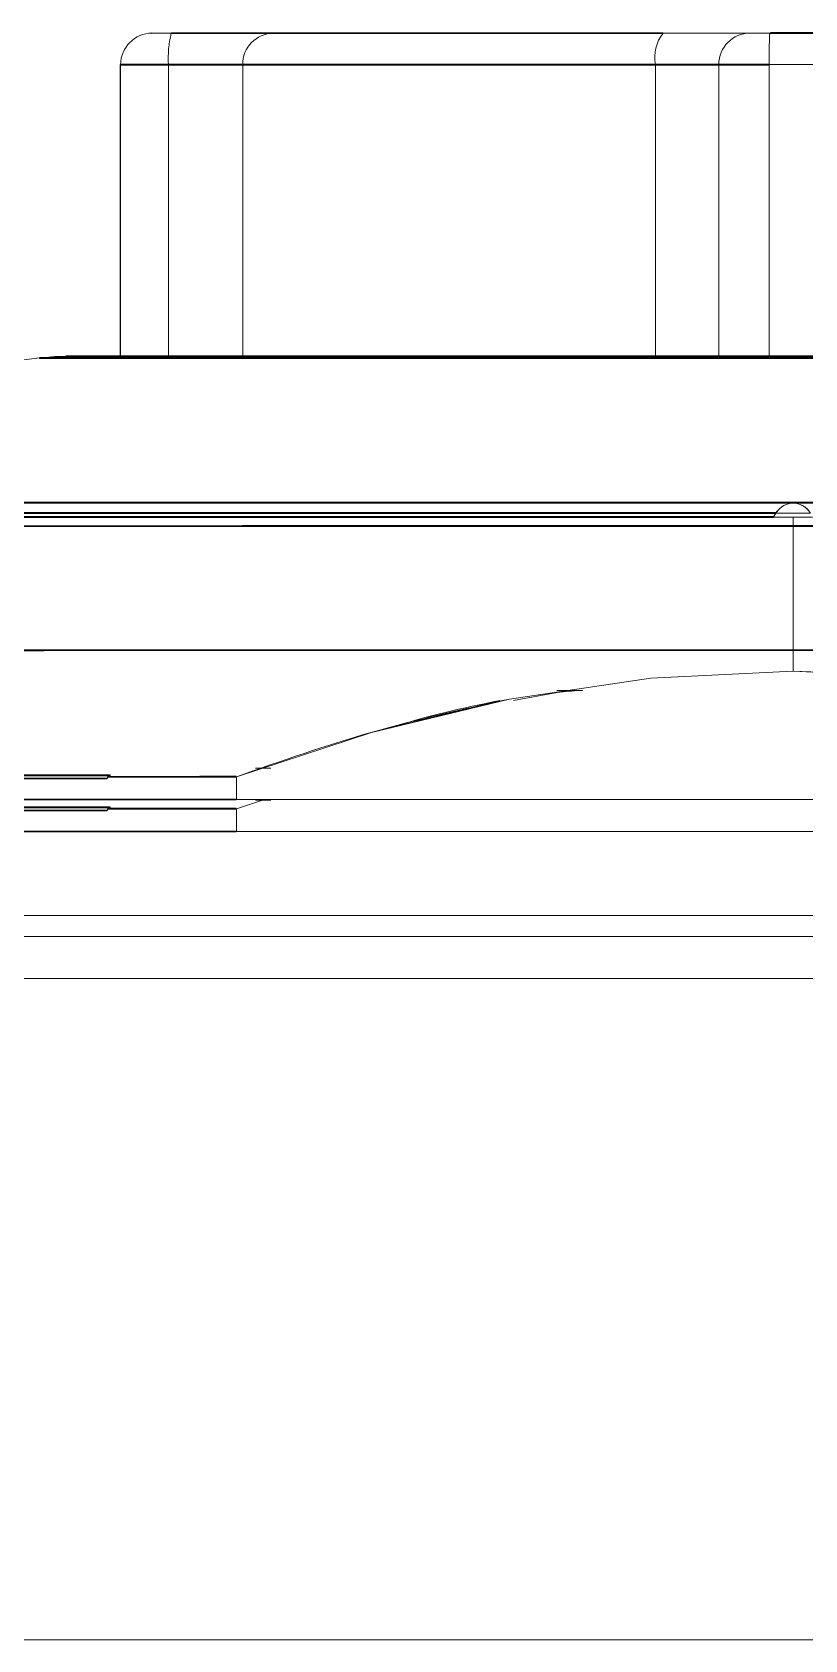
# Model space of a CAD drawing. Header units: millimetres. Extents: x -16985 to -606, y 2122 to 9380.
# Drawn here: x -2036.7 to -1963.2, y 7590.1 to 7743.2 of the extents above; entities that cross this region are included whole.
import ezdxf

# ---------------------------------------------------------------- set-up
doc = ezdxf.new("R2010")
doc.units = ezdxf.units.MM
doc.linetypes.add('K5LT32768', pattern=[0])
doc.linetypes.add('K5LT_THIN', pattern=[0])

msp = doc.modelspace()

# ---------------------------------------------------------------- linework, layer by layer
at = {"color": 7, "linetype": 'K5LT_THIN', "lineweight": 18}
for p, q in [((-2023.46, 7743.11), (-2025.28, 7743.11)), ((-2025.28, 7743.11), (-2023.46, 7743.11)), ((-2025.13, 7743.11), (-2025.28, 7743.11)), ((-2025.28, 7743.11), (-2025.13, 7743.11)), ((-2024.73, 7743.11), (-2025.13, 7743.11)), ((-2025.13, 7743.11), (-2024.73, 7743.11)), ((-2024.15, 7743.11), (-2024.73, 7743.11)), ((-2024.73, 7743.11), (-2024.15, 7743.11)), ((-2023.46, 7743.11), (-2024.15, 7743.11)), ((-2024.15, 7743.11), (-2023.46, 7743.11)), ((-2013.75, 7743.11), (-2023.46, 7743.11)), ((-2021.78, 7743.11), (-2023.46, 7743.11)), ((-2023.46, 7743.11), (-2021.78, 7743.11)), ((-2020.17, 7743.11), (-2021.78, 7743.11)), ((-2021.78, 7743.11), (-2020.17, 7743.11)), ((-2018.65, 7743.11), (-2020.17, 7743.11)), ((-2020.17, 7743.11), (-2018.65, 7743.11)), ((-2017.28, 7743.11), (-2018.65, 7743.11)), ((-2018.65, 7743.11), (-2017.28, 7743.11)), ((-2016.07, 7743.11), (-2017.28, 7743.11)), ((-2017.28, 7743.11), (-2016.07, 7743.11)), ((-2015.07, 7743.11), (-2016.07, 7743.11)), ((-2016.07, 7743.11), (-2015.07, 7743.11)), ((-2014.28, 7743.11), (-2015.07, 7743.11)), ((-2015.07, 7743.11), (-2014.28, 7743.11)), ((-2013.75, 7743.11), (-2014.28, 7743.11)), ((-2014.28, 7743.11), (-2013.75, 7743.11)), ((-2011.63, 7743.11), (-2013.75, 7743.11)), ((-2013.75, 7743.11), (-2011.63, 7743.11)), ((-2008.65, 7743.11), (-2011.63, 7743.11)), ((-2011.63, 7743.11), (-2008.65, 7743.11)), ((-2004.86, 7743.11), (-2008.65, 7743.11)), ((-2008.65, 7743.11), (-2004.86, 7743.11)), ((-2000.33, 7743.11), (-2004.86, 7743.11)), ((-2004.86, 7743.11), (-2000.33, 7743.11)), ((-1995.15, 7743.11), (-2000.33, 7743.11)), ((-2000.33, 7743.11), (-1995.15, 7743.11)), ((-1989.4, 7743.11), (-1995.15, 7743.11)), ((-1995.15, 7743.11), (-1989.4, 7743.11)), ((-1983.2, 7743.11), (-1989.4, 7743.11)), ((-1989.4, 7743.11), (-1983.2, 7743.11)), ((-1976.65, 7743.11), (-1983.2, 7743.11)), ((-1983.2, 7743.11), (-1976.65, 7743.11)), ((-1976.65, 7743.11), (-1968.36, 7743.12)), ((-1968.36, 7743.11), (-1976.65, 7743.11)), ((-1975.04, 7743.11), (-1976.65, 7743.11)), ((-1976.65, 7743.11), (-1975.04, 7743.11)), ((-1973.53, 7743.11), (-1975.04, 7743.11)), ((-1975.04, 7743.11), (-1973.53, 7743.11)), ((-1973.53, 7743.11), (-1972.15, 7743.12)), ((-1972.16, 7743.11), (-1973.53, 7743.11)), ((-1970.95, 7743.11), (-1972.16, 7743.11)), ((-1972.15, 7743.12), (-1970.95, 7743.12)), ((-1970.95, 7743.12), (-1969.95, 7743.12)), ((-1969.95, 7743.11), (-1970.95, 7743.11)), ((-1969.95, 7743.12), (-1969.18, 7743.12)), ((-1969.18, 7743.11), (-1969.95, 7743.11)), ((-1969.18, 7743.12), (-1968.64, 7743.12)), ((-1968.64, 7743.11), (-1969.18, 7743.11)), ((-1968.64, 7743.12), (-1968.36, 7743.12)), ((-1968.36, 7743.11), (-1968.64, 7743.11)), ((-1968.36, 7743.12), (-1966.44, 7743.12)), ((-1966.48, 7743.12), (-1968.36, 7743.11)), ((-1968.36, 7743.12), (-1968.17, 7743.12)), ((-1968.18, 7743.11), (-1968.36, 7743.11)), ((-1967.76, 7743.11), (-1968.18, 7743.11)), ((-1968.17, 7743.12), (-1967.75, 7743.12)), ((-1967.17, 7743.11), (-1967.76, 7743.11)), ((-1967.75, 7743.12), (-1967.14, 7743.12)), ((-1966.48, 7743.12), (-1967.17, 7743.11)), ((-1967.14, 7743.12), (-1966.44, 7743.12)), ((-1962.06, 7743.12), (-1966.48, 7743.12)), ((-1962.06, 7743.12), (-1966.48, 7743.12)), ((-2028.32, 7740.11), (-2028.32, 7712.32)), ((-2028.32, 7740.11), (-2028.28, 7740.11)), ((-2028.28, 7712.32), (-2028.28, 7740.11)), ((-2028.28, 7740.11), (-2023.72, 7740.11)), ((-2023.72, 7740.11), (-2028.28, 7740.11)), ((-2023.72, 7740.11), (-2016.66, 7740.11)), ((-2023.72, 7712.32), (-2023.72, 7740.11)), ((-2016.66, 7740.11), (-2023.72, 7740.11)), ((-2016.66, 7740.11), (-2016.65, 7712.33)), ((-1977.38, 7740.11), (-1971.35, 7740.11)), ((-1977.38, 7712.33), (-1977.38, 7740.11)), ((-1977.38, 7740.11), (-1977.38, 7740.11)), ((-1970.85, 7740.11), (-1971.35, 7740.11)), ((-1971.35, 7740.11), (-1966.55, 7740.11)), ((-1971.35, 7740.11), (-1971.35, 7712.33)), ((-1966.55, 7740.12), (-1970.52, 7740.12)), ((-1966.55, 7740.11), (-1961.99, 7740.12)), ((-1966.55, 7712.33), (-1966.55, 7740.11)), ((-2036.02, 7712.17), (-2144.89, 7698.38)), ((-2033.51, 7712.32), (-2033.17, 7712.32)), ((-2033.17, 7712.32), (-2033.51, 7712.32)), ((-2033.17, 7712.32), (-2032.18, 7712.32)), ((-2032.18, 7712.32), (-2033.17, 7712.32)), ((-2032.18, 7712.32), (-2030.53, 7712.32)), ((-2030.53, 7712.32), (-2032.18, 7712.32)), ((-2030.53, 7712.32), (-2028.24, 7712.32)), ((-2028.24, 7712.32), (-2030.53, 7712.32)), ((-2028.32, 7712.32), (-2028.28, 7712.32)), ((-2028.28, 7712.32), (-2028.16, 7712.32)), ((-2028.16, 7712.32), (-2028.28, 7712.32)), ((-2028.24, 7712.32), (-2025.33, 7712.32)), ((-2025.33, 7712.32), (-2028.24, 7712.32)), ((-2028.16, 7712.32), (-2027.89, 7712.32)), ((-2027.89, 7712.32), (-2028.16, 7712.32)), ((-2027.89, 7712.32), (-2027.47, 7712.32)), ((-2027.47, 7712.32), (-2027.89, 7712.32)), ((-2027.47, 7712.32), (-2026.91, 7712.32)), ((-2026.91, 7712.32), (-2027.47, 7712.32)), ((-2026.91, 7712.32), (-2026.23, 7712.32)), ((-2026.23, 7712.32), (-2026.91, 7712.32)), ((-2026.23, 7712.32), (-2025.45, 7712.32)), ((-2025.45, 7712.32), (-2026.23, 7712.32)), ((-2025.45, 7712.32), (-2024.61, 7712.32)), ((-2024.61, 7712.32), (-2025.45, 7712.32)), ((-2025.33, 7712.32), (-2021.84, 7712.32)), ((-2023.72, 7712.32), (-2024.61, 7712.32)), ((-2021.84, 7712.32), (-2023.72, 7712.32)), ((-2023.72, 7712.32), (-2022.5, 7712.32)), ((-2022.5, 7712.32), (-2023.72, 7712.32)), ((-2022.5, 7712.32), (-2021.32, 7712.32)), ((-2021.32, 7712.32), (-2022.5, 7712.32)), ((-2019.72, 7712.33), (-2021.84, 7712.32)), ((-2021.84, 7712.32), (-2017.79, 7712.32)), ((-2021.32, 7712.32), (-2020.22, 7712.32)), ((-2020.22, 7712.32), (-2021.32, 7712.32)), ((-2020.22, 7712.32), (-2019.22, 7712.32)), ((-2019.22, 7712.32), (-2020.22, 7712.32)), ((-2019.22, 7712.32), (-2018.34, 7712.32)), ((-2018.34, 7712.32), (-2019.22, 7712.32)), ((-2018.34, 7712.32), (-2017.98, 7712.33)), ((-2017.61, 7712.32), (-2018.34, 7712.32)), ((-2017.79, 7712.32), (-2013.23, 7712.33)), ((-2017.05, 7712.33), (-2017.61, 7712.32)), ((-2016.65, 7712.33), (-2017.05, 7712.33)), ((-2013.23, 7712.33), (-2016.65, 7712.33)), ((-2016.65, 7712.33), (-2014.41, 7712.33)), ((-2014.41, 7712.33), (-2016.65, 7712.33)), ((-2014.41, 7712.33), (-2011.26, 7712.33)), ((-2011.26, 7712.33), (-2014.41, 7712.33)), ((-2013.23, 7712.33), (-2008.19, 7712.33)), ((-2008.19, 7712.33), (-2013.23, 7712.33)), ((-2011.26, 7712.33), (-2007.24, 7712.33)), ((-2007.25, 7712.33), (-2011.26, 7712.33)), ((-2008.19, 7712.33), (-2002.74, 7712.33)), ((-2002.74, 7712.33), (-2008.19, 7712.33)), ((-2002.45, 7712.33), (-2007.25, 7712.33)), ((-2007.24, 7712.33), (-2002.45, 7712.33)), ((-2002.74, 7712.33), (-1996.91, 7712.33)), ((-1996.91, 7712.33), (-2002.74, 7712.33)), ((-2002.45, 7712.33), (-1996.96, 7712.33)), ((-1996.96, 7712.33), (-2002.45, 7712.33)), ((-1996.96, 7712.33), (-1990.88, 7712.33)), ((-1990.88, 7712.33), (-1996.96, 7712.33)), ((-1996.91, 7712.33), (-1990.76, 7712.33)), ((-1990.76, 7712.33), (-1996.91, 7712.33)), ((-1990.88, 7712.33), (-1984.31, 7712.33)), ((-1984.31, 7712.33), (-1990.88, 7712.33)), ((-1990.76, 7712.33), (-1984.37, 7712.33)), ((-1984.37, 7712.33), (-1990.76, 7712.33)), ((-1984.37, 7712.33), (-1977.78, 7712.33)), ((-1983.65, 7712.33), (-1984.37, 7712.33)), ((-1977.38, 7712.33), (-1984.31, 7712.33)), ((-1977.78, 7712.33), (-1971.05, 7712.33)), ((-1976.2, 7712.33), (-1977.38, 7712.33)), ((-1975.1, 7712.33), (-1976.2, 7712.33)), ((-1974.11, 7712.33), (-1975.1, 7712.33)), ((-1973.23, 7712.33), (-1974.11, 7712.33)), ((-1972.51, 7712.33), (-1973.23, 7712.33)), ((-1971.94, 7712.33), (-1972.51, 7712.33)), ((-1971.55, 7712.33), (-1971.94, 7712.33)), ((-1971.35, 7712.33), (-1971.55, 7712.33)), ((-1971.19, 7712.33), (-1971.35, 7712.33)), ((-1970.87, 7712.33), (-1971.19, 7712.33)), ((-1971.05, 7712.33), (-1964.27, 7712.33)), ((-1970.41, 7712.33), (-1970.87, 7712.33)), ((-1969.81, 7712.33), (-1970.41, 7712.33)), ((-1969.1, 7712.33), (-1969.81, 7712.33)), ((-1968.3, 7712.33), (-1969.1, 7712.33)), ((-1967.44, 7712.33), (-1968.3, 7712.33)), ((-1966.55, 7712.33), (-1967.44, 7712.33)), ((-1961.99, 7712.33), (-1966.55, 7712.33)), ((-1961.99, 7712.33), (-1966.55, 7712.33)), ((-1964.27, 7712.33), (-1957.48, 7712.33)), ((-1964.49, 7698.36), (-1964.71, 7698.31)), ((-1963.82, 7698.31), (-1964.04, 7698.36)), ((-1965.92, 7697.4), (-1966.12, 7697.02)), ((-1966.12, 7697.02), (-1965.92, 7697.4)), ((-1966.12, 7697.03), (-1965.92, 7697.4)), ((-1966.12, 7697.02), (-1965.92, 7697.4)), ((-1965.92, 7697.4), (-1966.12, 7697.03)), ((-1966.12, 7697.02), (-1965.92, 7697.4)), ((-1964.27, 7697.02), (-1966.12, 7697.02)), ((-1964.27, 7697.02), (-1966.12, 7697.02)), ((-1965.75, 7697.62), (-1965.92, 7697.4)), ((-1965.92, 7697.4), (-1962.61, 7697.4)), ((-1965.59, 7697.79), (-1965.56, 7697.81)), ((-1962.41, 7697.02), (-1964.27, 7697.02)), ((-1964.27, 7697.02), (-1964.27, 7696.16)), ((-1962.41, 7697.02), (-1964.27, 7697.02)), ((-1964.27, 7696.16), (-1964.27, 7697.02)), ((-1963.82, 7698.3), (-1963.93, 7698.33)), ((-1966.27, 7696.15), (-1966.27, 7696.15)), ((-1964.27, 7684.34), (-1964.27, 7696.16)), ((-1964.27, 7682.33), (-1964.27, 7684.34)), ((-1991.27, 7679.68), (-1977.8, 7681.66)), ((-1991.27, 7679.68), (-1977.8, 7681.66)), ((-1977.8, 7681.66), (-1964.27, 7682.33)), ((-1977.8, 7681.66), (-1964.27, 7682.33)), ((-1964.27, 7682.33), (-1950.79, 7681.67)), ((-1990.87, 7679.54), (-1986.73, 7680.29)), ((-1990.87, 7679.54), (-1986.73, 7680.29)), ((-1984.33, 7680.49), (-1986.77, 7680.49)), ((-1986.73, 7680.29), (-1985.6, 7680.42)), ((-1986.73, 7680.29), (-1985.6, 7680.42)), ((-1985.6, 7680.42), (-1984.46, 7680.48)), ((-1985.6, 7680.42), (-1985.35, 7680.43)), ((-2004.41, 7676.51), (-1991.27, 7679.68)), ((-2002.61, 7676.94), (-1992.2, 7679.54)), ((-2017.26, 7672.28), (-2004.41, 7676.51)), ((-2029.25, 7672.41), (-2029.54, 7672.27)), ((-2029.43, 7672.29), (-2029.25, 7672.41)), ((-2029.25, 7672.41), (-2029.43, 7672.29)), ((-2013.99, 7673.11), (-2015.45, 7673.11)), ((-2014.73, 7673.11), (-2014.03, 7673.11)), ((-2029.54, 7672.27), (-2029.54, 7672.11)), ((-2017.26, 7670.11), (-2017.26, 7672.28)), ((-2032.38, 7670.11), (-2048.17, 7670.11)), ((-2017.26, 7670.11), (-2037.84, 7670.11)), ((-2037.3, 7670.11), (-2021.81, 7670.11)), ((-2022.55, 7670.11), (-2032.38, 7670.11)), ((-2029.25, 7669.36), (-2029.54, 7669.23)), ((-2029.43, 7669.25), (-2029.25, 7669.36)), ((-2029.25, 7669.36), (-2029.43, 7669.25)), ((-1911.27, 7670.12), (-2017.26, 7670.11)), ((-1911.27, 7670.12), (-2017.26, 7670.11)), ((-2017.26, 7669.23), (-2014.58, 7670.11)), ((-2017.26, 7669.23), (-2014.58, 7670.11)), ((-2013.99, 7670.06), (-2015.45, 7670.06)), ((-2014.73, 7670.06), (-2014.03, 7670.06)), ((-2029.54, 7669.23), (-2029.54, 7669.06)), ((-2017.26, 7667.06), (-2017.26, 7669.23)), ((-2032.38, 7667.06), (-2048.17, 7667.06)), ((-2017.26, 7667.06), (-2037.84, 7667.06)), ((-2037.3, 7667.06), (-2021.81, 7667.06)), ((-2022.55, 7667.06), (-2032.38, 7667.06)), ((-1911.27, 7667.07), (-2017.26, 7667.06)), ((-1911.27, 7667.07), (-2017.26, 7667.06)), ((-2116.63, 7659.07), (-1813.96, 7659.07)), ((-1813.96, 7657.07), (-2116.63, 7657.07)), ((-1714.29, 7653.07), (-2216.29, 7653.07))]:
    msp.add_line(p, q, dxfattribs=at)
at = {"color": 8, "linetype": 'K5LT32768', "lineweight": 15, "true_color": 0x808080}
msp.add_line((-1714.29, 7590.07), (-2215.76, 7590.07), dxfattribs=at)
at = {"color": 7, "linetype": 'K5LT_THIN', "const_width": 0.18}
for points in [[(-2025.28, 7743.11), (-2025.3, 7743.11), (-2025.31, 7743.11), (-2025.32, 7743.11), (-2025.32, 7743.11), (-2025.32, 7743.11), (-2025.31, 7743.11), (-2025.3, 7743.11), (-2025.28, 7743.11)], [(-2023.46, 7743.11), (-2021.78, 7743.11), (-2020.17, 7743.11), (-2018.65, 7743.11), (-2017.28, 7743.11), (-2016.07, 7743.11), (-2015.07, 7743.11), (-2014.28, 7743.11), (-2013.75, 7743.11)], [(-2013.75, 7743.11), (-2012.55, 7743.11), (-2011.02, 7743.11), (-2009.16, 7743.11), (-2007, 7743.11), (-2004.54, 7743.11), (-2001.8, 7743.11), (-1998.8, 7743.11), (-1995.57, 7743.11), (-1992.12, 7743.11), (-1988.48, 7743.11), (-1984.67, 7743.11), (-1980.72, 7743.11), (-1976.65, 7743.11)], [(-1976.65, 7743.11), (-1980.72, 7743.11), (-1984.67, 7743.11), (-1988.48, 7743.11), (-1992.12, 7743.11), (-1995.57, 7743.11), (-1998.8, 7743.11), (-2001.8, 7743.11), (-2004.54, 7743.11), (-2007, 7743.11), (-2009.16, 7743.11), (-2011.02, 7743.11), (-2012.55, 7743.11), (-2013.75, 7743.11)], [(-1966.44, 7743.12), (-1965.9, 7743.12), (-1965.36, 7743.12), (-1964.81, 7743.12), (-1964.27, 7743.12), (-1963.73, 7743.12), (-1963.18, 7743.12), (-1962.64, 7743.12), (-1962.1, 7743.12)], [(-2028.28, 7740.11), (-2028.3, 7740.11), (-2028.31, 7740.11), (-2028.32, 7740.11), (-2028.32, 7740.11)], [(-2023.72, 7740.11), (-2024.61, 7740.11), (-2025.45, 7740.11), (-2026.23, 7740.11), (-2026.91, 7740.11), (-2027.47, 7740.11), (-2027.89, 7740.11), (-2028.17, 7740.11), (-2028.28, 7740.11)], [(-2028.28, 7740.11), (-2028.17, 7740.11), (-2027.89, 7740.11), (-2027.47, 7740.11), (-2026.91, 7740.11), (-2026.23, 7740.11), (-2025.45, 7740.11), (-2024.61, 7740.11), (-2023.72, 7740.11)], [(-2023.72, 7740.11), (-2022.5, 7740.11), (-2021.32, 7740.11), (-2020.22, 7740.11), (-2019.22, 7740.11), (-2018.35, 7740.11), (-2017.62, 7740.11), (-2017.05, 7740.11), (-2016.66, 7740.11)], [(-2016.66, 7740.11), (-2017.05, 7740.11), (-2017.62, 7740.11), (-2018.35, 7740.11), (-2019.22, 7740.11), (-2020.22, 7740.11), (-2021.32, 7740.11), (-2022.5, 7740.11), (-2023.44, 7740.11)], [(-1977.38, 7740.11), (-1981.68, 7740.11), (-1985.87, 7740.11), (-1989.9, 7740.11), (-1993.76, 7740.11), (-1997.41, 7740.11), (-2000.84, 7740.11), (-2004.01, 7740.11), (-2006.91, 7740.11), (-2009.51, 7740.11), (-2011.8, 7740.11), (-2013.76, 7740.11), (-2015.39, 7740.11), (-2016.66, 7740.11)], [(-2016.66, 7740.11), (-2015.39, 7740.11), (-2013.76, 7740.11), (-2011.8, 7740.11), (-2009.51, 7740.11), (-2006.91, 7740.11), (-2004.01, 7740.11), (-2000.84, 7740.11), (-1997.41, 7740.11), (-1993.76, 7740.11), (-1989.9, 7740.11), (-1985.87, 7740.11), (-1981.68, 7740.11), (-1977.38, 7740.11)], [(-1971.35, 7740.11), (-1971.55, 7740.11), (-1971.94, 7740.11), (-1972.51, 7740.11), (-1973.24, 7740.11), (-1974.11, 7740.11), (-1975.11, 7740.11), (-1976.21, 7740.11), (-1977.38, 7740.11)], [(-1971.35, 7740.11), (-1971.55, 7740.11), (-1971.94, 7740.11), (-1972.51, 7740.11), (-1973.24, 7740.11), (-1974.11, 7740.11), (-1975.11, 7740.11), (-1976.21, 7740.11), (-1977.38, 7740.11)], [(-1977.38, 7740.11), (-1976.21, 7740.11), (-1975.11, 7740.11), (-1974.11, 7740.11), (-1973.24, 7740.11), (-1972.51, 7740.11), (-1971.94, 7740.11), (-1971.56, 7740.11), (-1971.35, 7740.11)], [(-1971.35, 7740.11), (-1971.19, 7740.11), (-1970.92, 7740.11)], [(-1966.55, 7740.11), (-1967.45, 7740.11), (-1968.31, 7740.11), (-1969.11, 7740.11), (-1969.81, 7740.11), (-1970.41, 7740.11), (-1970.88, 7740.11), (-1971.19, 7740.11), (-1971.35, 7740.11)], [(-1970.57, 7740.12), (-1970.41, 7740.12), (-1969.81, 7740.12), (-1969.1, 7740.12), (-1968.31, 7740.12), (-1967.44, 7740.12), (-1966.55, 7740.12)], [(-2036.02, 7712.17), (-2035.84, 7712.17), (-2035.29, 7712.17), (-2034.38, 7712.17), (-2033.11, 7712.17), (-2031.49, 7712.17), (-2029.53, 7712.17), (-2027.24, 7712.17), (-2024.63, 7712.17), (-2021.71, 7712.17), (-2018.49, 7712.17), (-2015, 7712.17), (-2011.25, 7712.17), (-2007.27, 7712.17), (-2003.06, 7712.17), (-1998.65, 7712.17), (-1994.07, 7712.17), (-1989.34, 7712.17), (-1984.48, 7712.17), (-1979.52, 7712.17), (-1974.48, 7712.17), (-1969.39, 7712.17), (-1964.27, 7712.17), (-1959.15, 7712.17)], [(-1959.15, 7712.17), (-1964.27, 7712.17), (-1969.39, 7712.17), (-1974.48, 7712.17), (-1979.52, 7712.17), (-1984.48, 7712.17), (-1989.34, 7712.17), (-1994.07, 7712.17), (-1998.65, 7712.17), (-2003.06, 7712.17), (-2007.27, 7712.17), (-2011.25, 7712.17), (-2015, 7712.17), (-2018.49, 7712.17), (-2021.71, 7712.17), (-2024.63, 7712.17), (-2027.24, 7712.17), (-2029.53, 7712.17), (-2031.49, 7712.17), (-2033.11, 7712.17), (-2034.38, 7712.17), (-2035.29, 7712.17), (-2035.84, 7712.17), (-2036.02, 7712.17)], [(-1959.33, 7712.33), (-1964.27, 7712.33), (-1969.21, 7712.33), (-1974.12, 7712.33), (-1978.99, 7712.33), (-1983.78, 7712.33), (-1988.46, 7712.33), (-1993.03, 7712.33), (-1997.45, 7712.33), (-2001.7, 7712.33), (-2005.76, 7712.33), (-2009.61, 7712.33), (-2013.23, 7712.33), (-2016.6, 7712.32), (-2019.7, 7712.32), (-2022.52, 7712.32), (-2025.04, 7712.32), (-2027.25, 7712.32), (-2029.14, 7712.32), (-2030.7, 7712.32), (-2031.93, 7712.32), (-2032.8, 7712.32), (-2033.33, 7712.32), (-2033.51, 7712.32)], [(-2033.51, 7712.32), (-2033.33, 7712.32), (-2032.8, 7712.32), (-2031.93, 7712.32), (-2030.7, 7712.32), (-2029.14, 7712.32), (-2028.35, 7712.32)], [(-2028.28, 7712.32), (-2028.16, 7712.32), (-2027.89, 7712.32), (-2027.47, 7712.32), (-2026.91, 7712.32), (-2026.23, 7712.32), (-2025.45, 7712.32), (-2024.61, 7712.32), (-2023.72, 7712.32)], [(-2016.65, 7712.33), (-2017.05, 7712.33), (-2017.61, 7712.32), (-2018.34, 7712.32), (-2019.22, 7712.32), (-2020.22, 7712.32), (-2021.32, 7712.32), (-2022.5, 7712.32), (-2023.72, 7712.32)], [(-2016.65, 7712.33), (-2015.38, 7712.33), (-2013.76, 7712.33), (-2011.8, 7712.33), (-2009.51, 7712.33), (-2006.9, 7712.33), (-2004.01, 7712.33), (-2000.83, 7712.33), (-1997.41, 7712.33), (-1993.75, 7712.33), (-1989.9, 7712.33), (-1985.86, 7712.33), (-1981.68, 7712.33), (-1977.38, 7712.33)], [(-1971.35, 7712.33), (-1971.55, 7712.33), (-1971.94, 7712.33), (-1972.51, 7712.33), (-1973.23, 7712.33), (-1974.11, 7712.33), (-1975.1, 7712.33), (-1976.2, 7712.33), (-1977.38, 7712.33)], [(-1971.35, 7712.33), (-1971.19, 7712.33), (-1970.87, 7712.33), (-1970.41, 7712.33), (-1969.81, 7712.33), (-1969.1, 7712.33), (-1968.3, 7712.33), (-1967.44, 7712.33), (-1966.55, 7712.33)], [(-1964.27, 7698.39), (-1972.86, 7698.39), (-1981.44, 7698.39), (-1989.97, 7698.39), (-1998.45, 7698.39), (-2006.85, 7698.39), (-2015.15, 7698.39), (-2023.34, 7698.39), (-2031.4, 7698.39), (-2039.3, 7698.39), (-2047.03, 7698.39), (-2054.58, 7698.39)], [(-2037.98, 7698.39), (-2030.61, 7698.39), (-2023.11, 7698.39), (-2015.5, 7698.39), (-2007.79, 7698.39), (-1999.99, 7698.39), (-1992.13, 7698.39), (-1984.21, 7698.39), (-1976.25, 7698.39), (-1968.26, 7698.39), (-1960.27, 7698.4)], [(-1873.95, 7698.4), (-1881.5, 7698.4), (-1889.23, 7698.4), (-1897.13, 7698.4), (-1905.19, 7698.4), (-1913.38, 7698.4), (-1921.68, 7698.4), (-1930.08, 7698.4), (-1938.56, 7698.4), (-1947.1, 7698.4), (-1955.67, 7698.4), (-1964.27, 7698.39)], [(-2054.03, 7697.39), (-2046.65, 7697.39), (-2039.09, 7697.4), (-2031.37, 7697.4), (-2023.51, 7697.4), (-2015.52, 7697.4), (-2007.43, 7697.4), (-1999.24, 7697.4), (-1990.98, 7697.4), (-1982.66, 7697.4), (-1974.3, 7697.4), (-1965.92, 7697.4)], [(-1965.92, 7697.4), (-1974.3, 7697.4), (-1982.66, 7697.4), (-1990.98, 7697.4), (-1999.24, 7697.4), (-2007.43, 7697.4), (-2015.52, 7697.4), (-2023.51, 7697.4), (-2031.37, 7697.4), (-2039.09, 7697.4), (-2046.65, 7697.39), (-2054.03, 7697.39)], [(-1965.92, 7697.4), (-1974.25, 7697.4), (-1982.57, 7697.4), (-1990.84, 7697.4), (-1999.06, 7697.4), (-2007.2, 7697.4), (-2015.26, 7697.4), (-2023.2, 7697.4), (-2031.02, 7697.4), (-2038.71, 7697.4), (-2046.23, 7697.4), (-2053.58, 7697.4)], [(-2053.58, 7697.4), (-2046.23, 7697.4), (-2038.71, 7697.4), (-2031.02, 7697.4), (-2023.2, 7697.4), (-2015.26, 7697.4), (-2007.2, 7697.4), (-1999.06, 7697.4), (-1990.84, 7697.4), (-1982.57, 7697.4), (-1974.25, 7697.4), (-1965.92, 7697.4)], [(-1966.12, 7697.02), (-1974.42, 7697.02), (-1982.69, 7697.02), (-1990.93, 7697.02), (-1999.11, 7697.02), (-2007.22, 7697.02), (-2015.24, 7697.02), (-2023.15, 7697.02), (-2030.94, 7697.02), (-2038.59, 7697.02), (-2046.08, 7697.02), (-2053.4, 7697.02)], [(-2053.4, 7697.02), (-2046.08, 7697.02), (-2038.59, 7697.02), (-2030.94, 7697.02), (-2023.15, 7697.02), (-2015.24, 7697.02), (-2007.22, 7697.02), (-1999.11, 7697.02), (-1990.93, 7697.02), (-1982.69, 7697.02), (-1974.42, 7697.02), (-1966.12, 7697.02)], [(-1964.27, 7696.16), (-1972.39, 7696.16), (-1980.49, 7696.16), (-1988.56, 7696.16), (-1996.58, 7696.15), (-2004.54, 7696.15), (-2012.41, 7696.15), (-2020.2, 7696.15), (-2027.87, 7696.15), (-2035.41, 7696.15), (-2042.81, 7696.15)], [(-2042.81, 7696.15), (-2035.41, 7696.15), (-2027.87, 7696.15), (-2020.2, 7696.15), (-2012.41, 7696.16), (-2004.54, 7696.16), (-1996.58, 7696.16), (-1988.56, 7696.16), (-1980.49, 7696.16), (-1972.39, 7696.16), (-1964.27, 7696.16), (-1956.15, 7696.16)], [(-2042.81, 7696.15), (-2035.41, 7696.15), (-2027.87, 7696.15), (-2020.2, 7696.15), (-2012.41, 7696.15), (-2004.54, 7696.15), (-1996.58, 7696.15), (-1988.56, 7696.16), (-1980.49, 7696.16), (-1972.39, 7696.16), (-1964.27, 7696.16)], [(-1964.27, 7696.16), (-1956.15, 7696.16), (-1948.05, 7696.16), (-1939.98, 7696.16), (-1931.95, 7696.16), (-1924, 7696.16), (-1916.12, 7696.16), (-1908.34, 7696.16), (-1900.67, 7696.16), (-1893.12, 7696.16), (-1885.72, 7696.17), (-1878.48, 7696.17), (-1871.4, 7696.17), (-1864.51, 7696.17), (-1857.82, 7696.17), (-1851.34, 7696.17), (-1845.09, 7696.17), (-1839.07, 7696.17), (-1833.3, 7696.17), (-1827.79, 7696.17), (-1822.56, 7696.17)], [(-1822.56, 7696.17), (-1827.79, 7696.17), (-1833.3, 7696.17), (-1839.07, 7696.17), (-1845.09, 7696.17), (-1851.34, 7696.17), (-1857.82, 7696.17), (-1864.51, 7696.17), (-1871.4, 7696.17), (-1878.48, 7696.17), (-1885.72, 7696.17), (-1893.12, 7696.16), (-1900.67, 7696.16), (-1908.34, 7696.16), (-1916.12, 7696.16), (-1924, 7696.16), (-1931.95, 7696.16), (-1939.98, 7696.16), (-1948.05, 7696.16), (-1956.15, 7696.16), (-1964.27, 7696.16)], [(-1964.27, 7684.34), (-1972.63, 7684.34), (-1980.98, 7684.34), (-1989.3, 7684.34), (-1997.56, 7684.34), (-2005.75, 7684.34), (-2013.86, 7684.34), (-2021.86, 7684.34), (-2029.73, 7684.34), (-2037.47, 7684.33), (-2045.06, 7684.33), (-2052.47, 7684.33), (-2059.7, 7684.33), (-2066.72, 7684.33), (-2073.53, 7684.33), (-2080.11, 7684.33), (-2086.44, 7684.33)], [(-2086.44, 7684.33), (-2080.11, 7684.33), (-2073.53, 7684.33), (-2066.72, 7684.33), (-2059.7, 7684.33), (-2052.47, 7684.33), (-2045.06, 7684.33), (-2037.47, 7684.33), (-2029.73, 7684.34), (-2021.86, 7684.34), (-2013.86, 7684.34), (-2005.75, 7684.34), (-1997.56, 7684.34), (-1989.3, 7684.34), (-1980.98, 7684.34), (-1972.63, 7684.34), (-1964.27, 7684.34)], [(-1964.27, 7684.34), (-1955.9, 7684.34), (-1947.55, 7684.34), (-1939.23, 7684.34), (-1930.97, 7684.35), (-1922.78, 7684.35), (-1914.67, 7684.35), (-1906.67, 7684.35), (-1898.8, 7684.35), (-1891.06, 7684.35), (-1883.47, 7684.35), (-1876.06, 7684.35), (-1868.83, 7684.35), (-1861.81, 7684.35), (-1855, 7684.35), (-1848.43, 7684.35), (-1842.09, 7684.35)], [(-1842.09, 7684.35), (-1848.43, 7684.35), (-1855, 7684.35), (-1861.81, 7684.35), (-1868.83, 7684.35), (-1876.06, 7684.35), (-1883.47, 7684.35), (-1891.06, 7684.35), (-1898.8, 7684.35), (-1906.67, 7684.35), (-1914.67, 7684.35), (-1922.78, 7684.35), (-1930.97, 7684.35), (-1939.23, 7684.34), (-1947.55, 7684.34), (-1955.9, 7684.34), (-1964.27, 7684.34)], [(-2029.25, 7672.41), (-2036.98, 7672.41), (-2044.58, 7672.41), (-2052.02, 7672.41), (-2059.3, 7672.4), (-2066.4, 7672.4), (-2073.3, 7672.4), (-2080, 7672.4), (-2086.49, 7672.4), (-2092.74, 7672.4)], [(-2092.74, 7672.4), (-2086.49, 7672.4), (-2080, 7672.4), (-2073.3, 7672.4), (-2066.4, 7672.4), (-2059.3, 7672.4), (-2052.02, 7672.41), (-2044.58, 7672.41), (-2036.98, 7672.41), (-2029.25, 7672.41)], [(-2029.54, 7672.27), (-2028.02, 7672.27), (-2026.5, 7672.27), (-2024.97, 7672.27), (-2023.43, 7672.27), (-2021.9, 7672.27), (-2020.36, 7672.28), (-2018.81, 7672.28), (-2017.26, 7672.28)], [(-2017.26, 7672.28), (-2018.81, 7672.28), (-2020.36, 7672.28), (-2021.9, 7672.27), (-2023.43, 7672.27), (-2024.97, 7672.27), (-2026.5, 7672.27), (-2028.02, 7672.27), (-2029.54, 7672.27)], [(-2092.81, 7672.1), (-2086.58, 7672.1), (-2080.11, 7672.1), (-2073.44, 7672.1), (-2066.55, 7672.1), (-2059.48, 7672.11), (-2052.23, 7672.11), (-2044.81, 7672.11), (-2037.24, 7672.11), (-2029.54, 7672.11)], [(-2029.54, 7672.11), (-2037.24, 7672.11), (-2044.81, 7672.11), (-2052.23, 7672.11), (-2059.48, 7672.11), (-2066.55, 7672.1), (-2073.44, 7672.1), (-2080.11, 7672.1), (-2086.58, 7672.1), (-2092.81, 7672.1)], [(-2092.81, 7670.1), (-2086.22, 7670.1), (-2079.37, 7670.1), (-2072.29, 7670.1), (-2064.98, 7670.1), (-2057.46, 7670.11), (-2049.74, 7670.11), (-2041.85, 7670.11), (-2033.79, 7670.11), (-2025.59, 7670.11), (-2017.26, 7670.11)], [(-2029.25, 7669.36), (-2036.98, 7669.36), (-2044.57, 7669.36), (-2052.02, 7669.36), (-2059.3, 7669.36), (-2066.4, 7669.36), (-2073.3, 7669.36), (-2080, 7669.35), (-2086.49, 7669.35), (-2092.74, 7669.35)], [(-2092.74, 7669.35), (-2086.49, 7669.35), (-2080, 7669.35), (-2073.3, 7669.36), (-2066.4, 7669.36), (-2059.3, 7669.36), (-2052.02, 7669.36), (-2044.57, 7669.36), (-2036.98, 7669.36), (-2029.25, 7669.36)], [(-2029.54, 7669.23), (-2028.02, 7669.23), (-2026.49, 7669.23), (-2024.97, 7669.23), (-2023.43, 7669.23), (-2021.9, 7669.23), (-2020.36, 7669.23), (-2018.81, 7669.23), (-2017.26, 7669.23)], [(-2017.26, 7669.23), (-2018.81, 7669.23), (-2020.36, 7669.23), (-2021.9, 7669.23), (-2023.43, 7669.23), (-2024.97, 7669.23), (-2026.49, 7669.23), (-2028.02, 7669.23), (-2029.54, 7669.23)], [(-2092.81, 7669.05), (-2086.58, 7669.05), (-2080.11, 7669.06), (-2073.44, 7669.06), (-2066.55, 7669.06), (-2059.48, 7669.06), (-2052.23, 7669.06), (-2044.81, 7669.06), (-2037.24, 7669.06), (-2029.54, 7669.06)], [(-2029.54, 7669.06), (-2037.24, 7669.06), (-2044.81, 7669.06), (-2052.23, 7669.06), (-2059.48, 7669.06), (-2066.55, 7669.06), (-2073.44, 7669.06), (-2080.11, 7669.06), (-2086.58, 7669.05), (-2092.81, 7669.05)], [(-2092.81, 7667.05), (-2086.22, 7667.05), (-2079.37, 7667.06), (-2072.29, 7667.06), (-2064.98, 7667.06), (-2057.46, 7667.06), (-2049.74, 7667.06), (-2041.85, 7667.06), (-2033.79, 7667.06), (-2025.59, 7667.06), (-2017.26, 7667.06)]]:
    msp.add_lwpolyline(points, dxfattribs=at)
at = {"color": 7, "linetype": 'K5LT_THIN', "lineweight": 18}
for centre, radius, start, end in [((-2025.28, 7740.11), 3, 90.0237, 180.0237), ((-2014.92, 7740.85), 8.83, 165.2106, 184.839), ((-2014.92, 7740.85), 8.83, 165.2106, 184.8391), ((-2014.92, 7740.85), 8.83, 165.2131, 184.8384), ((-2013.7, 7740.15), 2.96, 90.8887, 180.8622), ((-1973.74, 7740.82), 3.7, 141.7295, 190.9916), ((-1968.36, 7740.12), 2.99, 90.115, 180.1146), ((-1968.36, 7740.12), 2.99, 90.115, 180.1145), ((-2033.51, 7692.32), 20, 90.0056, 97.217)]:
    msp.add_arc(centre, radius, start, end, dxfattribs=at)
for points, knots in [([(-1966.48, 7743.12), (-1966.49, 7743.07), (-1966.51, 7742.98), (-1966.53, 7742.29), (-1966.55, 7741.3), (-1966.55, 7740.51), (-1966.55, 7740.11)], [0, 0, 0, 0, 0.248565, 0.498079, 0.748553, 1, 1, 1, 1]), ([(-1966.53, 7742.24), (-1966.53, 7742.39), (-1966.52, 7742.68), (-1966.51, 7743.03), (-1966.49, 7743.08), (-1966.48, 7743.12)], [0, 0, 0, 0, 0.300763, 0.569327, 1, 1, 1, 1]), ([(-1966.55, 7740.11), (-1966.55, 7740.32), (-1966.55, 7740.72), (-1966.54, 7741.48), (-1966.54, 7741.94), (-1966.53, 7742.24)], [0, 0, 0, 0, 0.257997, 0.515346, 1, 1, 1, 1]), ([(-2033.85, 7712.32), (-2033.97, 7712.32), (-2034.31, 7712.31), (-2034.98, 7712.28), (-2035.54, 7712.21), (-2035.87, 7712.17)], [0, 0, 0, 0, 0.167932, 0.50628, 1, 1, 1, 1]), ([(-1964.27, 7698.39), (-1964.57, 7698.33), (-1965.02, 7698.23), (-1965.58, 7697.83), (-1965.81, 7697.55), (-1965.92, 7697.4)], [0, 0, 0, 0, 0.500187, 0.750701, 1, 1, 1, 1]), ([(-1965.92, 7697.4), (-1965.81, 7697.55), (-1965.58, 7697.83), (-1965.02, 7698.23), (-1964.57, 7698.33), (-1964.27, 7698.39)], [0, 0, 0, 0, 0.250024, 0.500974, 1, 1, 1, 1]), ([(-1964.27, 7698.39), (-1964.57, 7698.33), (-1965.03, 7698.23), (-1965.59, 7697.82), (-1965.82, 7697.53), (-1965.92, 7697.4)], [0, 0, 0, 0, 0.498684, 0.77529, 1, 1, 1, 1]), ([(-1964.27, 7698.39), (-1963.97, 7698.33), (-1963.51, 7698.23), (-1962.95, 7697.83), (-1962.73, 7697.55), (-1962.61, 7697.4)], [0, 0, 0, 0, 0.500225, 0.750729, 1, 1, 1, 1]), ([(-1962.61, 7697.4), (-1962.73, 7697.55), (-1962.95, 7697.84), (-1963.52, 7698.24), (-1963.97, 7698.33), (-1964.27, 7698.39)], [0, 0, 0, 0, 0.250015, 0.500939, 1, 1, 1, 1]), ([(-1963.38, 7698.11), (-1963.38, 7698.11), (-1963.41, 7698.14), (-1963.45, 7698.15), (-1963.49, 7698.16)], [0, 0, 0, 0, 0.007948, 1, 1, 1, 1]), ([(-1964.27, 7682.33), (-1959.78, 7682.2), (-1950.79, 7681.94), (-1937.34, 7679.95), (-1928.55, 7677.67), (-1924.12, 7676.52)], [0, 0, 0, 0, 0.330556, 0.662914, 1, 1, 1, 1]), ([(-2017.26, 7672.28), (-2012.98, 7673.78), (-2004.46, 7676.78), (-1995.65, 7678.72), (-1991.27, 7679.68)], [0, 0, 0, 0, 0.502919, 1, 1, 1, 1]), ([(-2002.56, 7676.95), (-2002.55, 7676.95), (-1999.17, 7678.08), (-1995.68, 7678.82), (-1992.2, 7679.54)], [0, 0, 0, 0, 0.004161, 1, 1, 1, 1]), ([(-2029.45, 7672.27), (-2029.47, 7672.25), (-2029.51, 7672.22), (-2029.53, 7672.16), (-2029.54, 7672.12), (-2029.54, 7672.11)], [0, 0, 0, 0, 0.486205, 0.749701, 1, 1, 1, 1]), ([(-2029.54, 7672.11), (-2029.54, 7672.12), (-2029.53, 7672.16), (-2029.52, 7672.19), (-2029.51, 7672.2), (-2029.51, 7672.2)], [0, 0, 0, 0, 0.470851, 0.979045, 1, 1, 1, 1]), ([(-2029.45, 7669.23), (-2029.47, 7669.2), (-2029.51, 7669.17), (-2029.53, 7669.11), (-2029.54, 7669.08), (-2029.54, 7669.06)], [0, 0, 0, 0, 0.486205, 0.749701, 1, 1, 1, 1]), ([(-2029.54, 7669.06), (-2029.54, 7669.08), (-2029.53, 7669.11), (-2029.52, 7669.14), (-2029.51, 7669.16), (-2029.51, 7669.16)], [0, 0, 0, 0, 0.470851, 0.979045, 1, 1, 1, 1])]:
    msp.add_open_spline(points, degree=3, knots=knots, dxfattribs=at)

doc.saveas('drawing.dxf')
